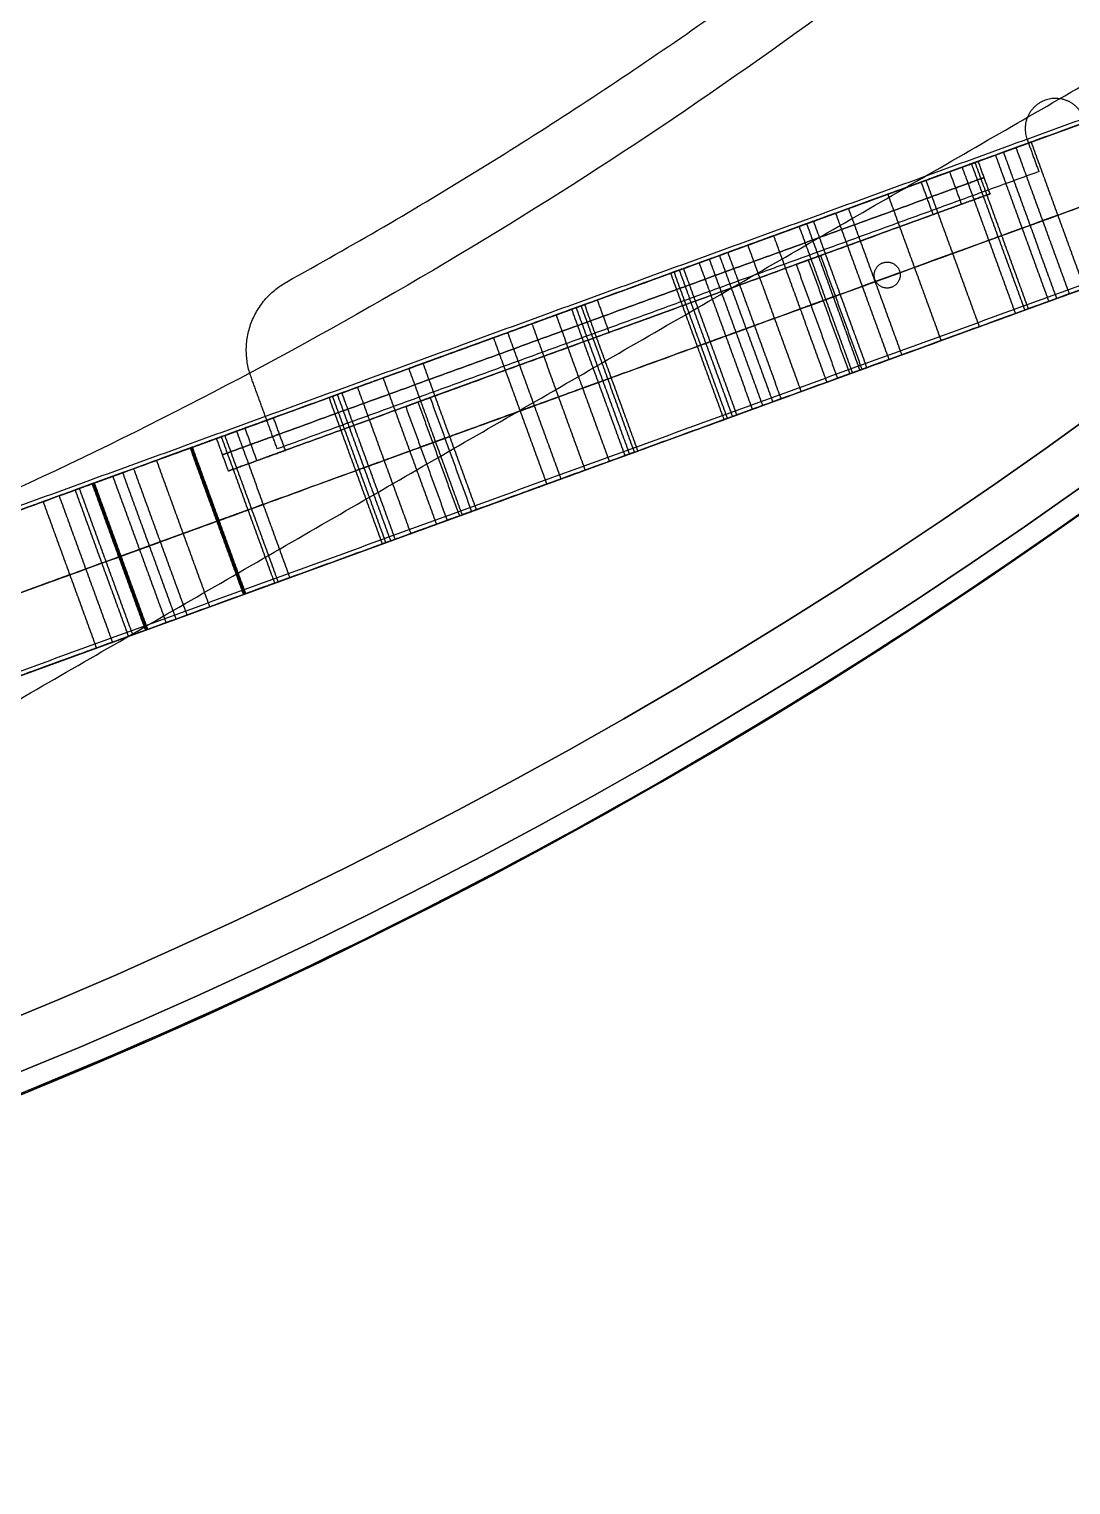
# Model space of a CAD drawing. Header units: millimetres. Extents: x -610 to 610, y -610 to 610.
# Drawn here: x 230.7 to 351.1, y -610.3 to -442.1 of the extents above; entities that cross this region are included whole.
import ezdxf

# ---------------------------------------------------------------- set-up
doc = ezdxf.new("R2010")
doc.units = ezdxf.units.MM
doc.layers.add('base', color=7, linetype='Continuous', true_color=0xffecbc)

msp = doc.modelspace()

# ---------------------------------------------------------------- linework, layer by layer
at = {"layer": 'base'}
for p, q in [((-25.71, -590.63, 122.97), (352.29, -453.05, 122.97)), ((341.72, -461.15, 221.97), (322.13, -468.28, 221.97)), ((-19.56, -607.54, 122.97), (358.44, -469.96, 122.97)), ((319.31, -469.31, 221.97), (277.02, -484.7, 221.97)), ((297.72, -477.17, 230.97), (297.72, -477.17, 212.97)), ((274.2, -485.73, 221.97), (253.72, -493.18, 221.97))]:
    msp.add_line(p, q, dxfattribs=at)
at = {"layer": 'base', "extrusion": (0, 0, -1)}
for centre, radius in [((0, 0, 3.53), 610), ((0, 0, 4.53), 610), ((0, 0, -2.48), 607.51), ((0, 0, 10.54), 607.51), ((0, 0, -4.97), 601.5), ((0, 0, 13.03), 601.5)]:
    msp.add_circle(centre, radius, dxfattribs=at)
at = {"layer": 'base'}
for centre, radius in [((0, 0, 249.47), 610), ((0, 0, 250.47), 610), ((0, 0, 243.46), 607.51), ((0, 0, 256.48), 607.51), ((0, 0, 240.97), 601.5), ((0, 0, 258.97), 601.5)]:
    msp.add_circle(centre, radius, dxfattribs=at)
for points, weights, degree, knots in [([(-495.2, -356.2, -4.03), (-851.4, 139, -4.03), (-356.2, 495.2, -4.03), (139, 851.4, -4.03), (495.2, 356.2, -4.03), (851.4, -139, -4.03), (356.2, -495.2, -4.03), (-139, -851.4, -4.03), (-495.2, -356.2, -4.03)], [1, 0.707106781187, 1, 0.707106781187, 1, 0.707106781187, 1, 0.707106781187, 1], 2, [0, 0, 0, 958.185759, 958.185759, 1916.371519, 1916.371519, 2874.557278, 2874.557278, 3832.743037, 3832.743037, 3832.743037]), ([(-610, 0, 249.97), (-610, -610, 249.97), (0, -610, 249.97), (610, -610, 249.97), (610, 0, 249.97), (610, 610, 249.97), (0, 610, 249.97), (-610, 610, 249.97), (-610, 0, 249.97)], [1, 0.707106781187, 1, 0.707106781187, 1, 0.707106781187, 1, 0.707106781187, 1], 2, [0, 0, 0, 958.185759, 958.185759, 1916.371519, 1916.371519, 2874.557278, 2874.557278, 3832.743037, 3832.743037, 3832.743037]), ([(32.65, -544.76, 240.97), (-510.36, -577.3, 240.97), (-544.65, -34.4, 240.97), (-578.93, 508.51, 240.97), (-36.14, 544.54, 240.97), (506.65, 580.56, 240.97), (544.42, 37.89, 240.97), (582.18, -504.79, 240.97), (39.63, -544.29, 240.97)], [1, 0.708239625255, 1, 0.708239625255, 1, 0.708239625255, 1, 0.708239625255, 1], 2, [654.018286, 654.018286, 654.018286, 1509.504571, 1509.504571, 2364.990855, 2364.990855, 3220.47714, 3220.47714, 4075.963425, 4075.963425, 4075.963425]), ([(32.65, -544.76, 244.97), (-510.36, -577.3, 244.97), (-544.65, -34.4, 244.97), (-578.93, 508.51, 244.97), (-36.14, 544.54, 244.97), (506.65, 580.56, 244.97), (544.42, 37.89, 244.97), (582.18, -504.79, 244.97), (39.63, -544.29, 244.97)], [1, 0.708239625255, 1, 0.708239625255, 1, 0.708239625255, 1, 0.708239625255, 1], 2, [654.018286, 654.018286, 654.018286, 1509.504571, 1509.504571, 2364.990855, 2364.990855, 3220.47714, 3220.47714, 4075.963425, 4075.963425, 4075.963425]), ([(32.65, -544.76, 242.97), (-510.36, -577.3, 242.97), (-544.65, -34.4, 242.97), (-578.93, 508.51, 242.97), (-36.14, 544.54, 242.97), (506.65, 580.56, 242.97), (544.42, 37.89, 242.97), (582.18, -504.79, 242.97), (39.63, -544.29, 242.97)], [1, 0.708239625255, 1, 0.708239625255, 1, 0.708239625255, 1, 0.708239625255, 1], 2, [654.018286, 654.018286, 654.018286, 1509.504571, 1509.504571, 2364.990855, 2364.990855, 3220.47714, 3220.47714, 4075.963425, 4075.963425, 4075.963425]), ([(352.56, -452.44, 230.97), (351.37, -449.15, 230.97), (348.08, -450.34, 230.97), (344.79, -451.54, 230.97), (345.98, -454.83, 230.97)], [1, 0.707106781187, 1, 0.707106781187, 1], 2, [-806.994805, -806.994805, -806.994805, -801.497018, -801.497018, -795.99923, -795.99923, -795.99923]), ([(352.56, -452.44, 212.97), (351.37, -449.15, 212.97), (348.08, -450.34, 212.97), (344.79, -451.54, 212.97), (345.98, -454.83, 212.97)], [1, 0.707106781187, 1, 0.707106781187, 1], 2, [-806.994805, -806.994805, -806.994805, -801.497018, -801.497018, -795.99923, -795.99923, -795.99923]), ([(352.56, -452.44, 221.97), (351.37, -449.15, 221.97), (348.08, -450.34, 221.97), (344.79, -451.54, 221.97), (345.98, -454.83, 221.97)], [1, 0.707106781187, 1, 0.707106781187, 1], 2, [-806.994805, -806.994805, -806.994805, -801.497018, -801.497018, -795.99923, -795.99923, -795.99923]), ([(343.25, -456.34, 196.57), (344.84, -455.76, 196.57), (346.09, -455.31, 195.51), (346.45, -455.17, 193.87), (346.82, -455.04, 192.22), (346.14, -455.29, 190.69), (344.71, -455.8, 189.93)], [1, 0.855896171082, 0.855896171082, 1, 0.855896171082, 0.855896171082, 1], 3, [1556.805097, 1556.805097, 1556.805097, 1556.805097, 1561.494842, 1561.494842, 1561.494842, 1566.184588, 1566.184588, 1566.184588, 1566.184588]), ([(340.35, -457.39, 212.97), (340.35, -457.39, 209.47), (337.06, -458.59, 209.47), (333.77, -459.79, 209.47), (333.77, -459.79, 212.97)], [1, 0.707106781187, 1, 0.707106781187, 1], 2, [516.55399, 516.55399, 516.55399, 522.051778, 522.051778, 527.549565, 527.549565, 527.549565]), ([(333.77, -459.79, 230.97), (333.77, -459.79, 234.47), (337.06, -458.59, 234.47), (340.35, -457.39, 234.47), (340.35, -457.39, 230.97)], [1, 0.707106781187, 1, 0.707106781187, 1], 2, [726.828773, 726.828773, 726.828773, 732.32656, 732.32656, 737.824347, 737.824347, 737.824347]), ([(341.03, -459.27, 212.97), (341.03, -459.27, 209.47), (337.75, -460.47, 209.47), (334.46, -461.67, 209.47), (334.46, -461.67, 212.97)], [1, 0.707106781187, 1, 0.707106781187, 1], 2, [516.55399, 516.55399, 516.55399, 522.051778, 522.051778, 527.549565, 527.549565, 527.549565]), ([(334.46, -461.67, 230.97), (334.46, -461.67, 234.47), (337.75, -460.47, 234.47), (341.03, -459.27, 234.47), (341.03, -459.27, 230.97)], [1, 0.707106781187, 1, 0.707106781187, 1], 2, [726.828773, 726.828773, 726.828773, 732.32656, 732.32656, 737.824347, 737.824347, 737.824347]), ([(341.72, -461.15, 212.97), (341.72, -461.15, 209.47), (338.43, -462.35, 209.47), (335.14, -463.55, 209.47), (335.14, -463.55, 212.97)], [1, 0.707106781187, 1, 0.707106781187, 1], 2, [516.55399, 516.55399, 516.55399, 522.051778, 522.051778, 527.549565, 527.549565, 527.549565]), ([(335.14, -463.55, 230.97), (335.14, -463.55, 234.47), (338.43, -462.35, 234.47), (341.72, -461.15, 234.47), (341.72, -461.15, 230.97)], [1, 0.707106781187, 1, 0.707106781187, 1], 2, [726.828773, 726.828773, 726.828773, 732.32656, 732.32656, 737.824347, 737.824347, 737.824347]), ([(346.33, -464.8, 196.57), (347.92, -464.22, 196.57), (349.17, -463.76, 195.51), (349.53, -463.63, 193.87), (349.89, -463.5, 192.22), (349.22, -463.74, 190.69), (347.79, -464.26, 189.93)], [1, 0.855896171082, 0.855896171082, 1, 0.855896171082, 0.855896171082, 1], 3, [1556.805097, 1556.805097, 1556.805097, 1556.805097, 1561.494842, 1561.494842, 1561.494842, 1566.184588, 1566.184588, 1566.184588, 1566.184588]), ([(319.31, -469.31, 221.97), (319.31, -469.31, 220.47), (320.72, -468.8, 220.47), (322.13, -468.28, 220.47), (322.13, -468.28, 221.97), (322.13, -468.28, 223.47), (320.72, -468.8, 223.47), (319.31, -469.31, 223.47), (319.31, -469.31, 221.97)], [1, 0.707106781187, 1, 0.707106781187, 1, 0.707106781187, 1, 0.707106781187, 1], 2, [-2394.876475, -2394.876475, -2394.876475, -2392.520281, -2392.520281, -2390.164086, -2390.164086, -2387.807892, -2387.807892, -2385.451697, -2385.451697, -2385.451697]), ([(328.42, -471.06, -13.03), (328.93, -472.47, -13.03), (330.34, -471.95, -13.03), (331.75, -471.44, -13.03), (331.24, -470.03, -13.03), (330.72, -468.62, -13.03), (329.31, -469.13, -13.03), (327.9, -469.65, -13.03), (328.42, -471.06, -13.03)], [1, 0.707106781187, 1, 0.707106781187, 1, 0.707106781187, 1, 0.707106781187, 1], 2, [3964.689929, 3964.689929, 3964.689929, 3967.046123, 3967.046123, 3969.402318, 3969.402318, 3971.758512, 3971.758512, 3974.114707, 3974.114707, 3974.114707]), ([(328.42, -471.06, 0.97), (328.93, -472.47, 0.97), (330.34, -471.95, 0.97), (331.75, -471.44, 0.97), (331.24, -470.03, 0.97), (330.72, -468.62, 0.97), (329.31, -469.13, 0.97), (327.9, -469.65, 0.97), (328.42, -471.06, 0.97)], [1, 0.707106781187, 1, 0.707106781187, 1, 0.707106781187, 1, 0.707106781187, 1], 2, [3964.689929, 3964.689929, 3964.689929, 3967.046123, 3967.046123, 3969.402318, 3969.402318, 3971.758512, 3971.758512, 3974.114707, 3974.114707, 3974.114707]), ([(328.42, -471.06, -4.03), (328.93, -472.47, -4.03), (330.34, -471.95, -4.03), (331.75, -471.44, -4.03), (331.24, -470.03, -4.03), (330.72, -468.62, -4.03), (329.31, -469.13, -4.03), (327.9, -469.65, -4.03), (328.42, -471.06, -4.03)], [1, 0.707106781187, 1, 0.707106781187, 1, 0.707106781187, 1, 0.707106781187, 1], 2, [3964.689929, 3964.689929, 3964.689929, 3967.046123, 3967.046123, 3969.402318, 3969.402318, 3971.758512, 3971.758512, 3974.114707, 3974.114707, 3974.114707]), ([(349.41, -473.25, 196.57), (351, -472.67, 196.57), (352.24, -472.22, 195.51), (352.61, -472.09, 193.87), (352.97, -471.95, 192.22), (352.3, -472.2, 190.69), (350.87, -472.72, 189.93)], [1, 0.855896171082, 0.855896171082, 1, 0.855896171082, 0.855896171082, 1], 3, [1556.805097, 1556.805097, 1556.805097, 1556.805097, 1561.494842, 1561.494842, 1561.494842, 1566.184588, 1566.184588, 1566.184588, 1566.184588]), ([(321.02, -474.01, 221.97), (321.02, -474.01, 223.47), (322.43, -473.49, 223.47), (323.84, -472.98, 223.47), (323.84, -472.98, 221.97), (323.84, -472.98, 220.47), (322.43, -473.49, 220.47), (321.02, -474.01, 220.47), (321.02, -474.01, 221.97)], [1, 0.707106781187, 1, 0.707106781187, 1, 0.707106781187, 1, 0.707106781187, 1], 2, [2385.451697, 2385.451697, 2385.451697, 2387.807892, 2387.807892, 2390.164086, 2390.164086, 2392.520281, 2392.520281, 2394.876475, 2394.876475, 2394.876475]), ([(293.37, -474.49, 149.62), (287.65, -476.57, 146.1), (281.93, -478.66, 142.59), (276.2, -480.74, 139.07), (275.7, -480.92, 138.76), (275.14, -481.13, 138.6), (274.56, -481.34, 138.6)], [1, 1, 1, 1, 0.977285323406, 0.977285323406, 1], 3, [1609.663962, 1609.663962, 1609.663962, 1609.663962, 1610.640332, 1610.640332, 1610.640332, 1612.472869, 1612.472869, 1612.472869, 1612.472869]), ([(266.82, -484.16, 185.33), (272.66, -482.03, 188.92), (278.5, -479.9, 192.51), (284.34, -477.78, 196.1), (284.84, -477.6, 196.41), (285.4, -477.39, 196.57), (285.98, -477.18, 196.57)], [1, 1, 1, 1, 0.977285464066, 0.977285464066, 1], 3, [1659.639804, 1659.639804, 1659.639804, 1659.639804, 1660.63594, 1660.63594, 1660.63594, 1662.468471, 1662.468471, 1662.468471, 1662.468471]), ([(324.09, -482.46, 221.97), (324.09, -482.46, 223.47), (325.5, -481.95, 223.47), (326.91, -481.44, 223.47), (326.91, -481.44, 221.97), (326.91, -481.44, 220.47), (325.5, -481.95, 220.47), (324.09, -482.46, 220.47), (324.09, -482.46, 221.97)], [1, 0.707106781187, 1, 0.707106781187, 1, 0.707106781187, 1, 0.707106781187, 1], 2, [2385.451697, 2385.451697, 2385.451697, 2387.807892, 2387.807892, 2390.164086, 2390.164086, 2392.520281, 2392.520281, 2394.876475, 2394.876475, 2394.876475]), ([(296.45, -482.95, 149.62), (290.73, -485.03, 146.1), (285, -487.12, 142.59), (279.28, -489.2, 139.07), (278.78, -489.38, 138.76), (278.22, -489.59, 138.6), (277.64, -489.8, 138.6)], [1, 1, 1, 1, 0.977285323406, 0.977285323406, 1], 3, [1609.663962, 1609.663962, 1609.663962, 1609.663962, 1610.640332, 1610.640332, 1610.640332, 1612.472869, 1612.472869, 1612.472869, 1612.472869]), ([(269.9, -492.61, 185.33), (275.74, -490.49, 188.92), (281.58, -488.36, 192.51), (287.42, -486.24, 196.1), (287.92, -486.05, 196.41), (288.48, -485.85, 196.57), (289.06, -485.64, 196.57)], [1, 1, 1, 1, 0.977285464066, 0.977285464066, 1], 3, [1659.639804, 1659.639804, 1659.639804, 1659.639804, 1660.63594, 1660.63594, 1660.63594, 1662.468471, 1662.468471, 1662.468471, 1662.468471]), ([(277.02, -484.7, 221.97), (277.02, -484.7, 223.47), (275.61, -485.21, 223.47), (274.2, -485.73, 223.47), (274.2, -485.73, 221.97), (274.2, -485.73, 220.47), (275.61, -485.21, 220.47), (277.02, -484.7, 220.47), (277.02, -484.7, 221.97)], [1, 0.707106781187, 1, 0.707106781187, 1, 0.707106781187, 1, 0.707106781187, 1], 2, [-2404.301253, -2404.301253, -2404.301253, -2401.945059, -2401.945059, -2399.588864, -2399.588864, -2397.23267, -2397.23267, -2394.876475, -2394.876475, -2394.876475]), ([(258.93, -487.03, 212.97), (258.93, -487.03, 209.47), (255.64, -488.22, 209.47), (252.35, -489.42, 209.47), (252.35, -489.42, 212.97)], [1, 0.707106781187, 1, 0.707106781187, 1], 2, [607.193594, 607.193594, 607.193594, 612.691382, 612.691382, 618.189169, 618.189169, 618.189169]), ([(252.35, -489.42, 230.97), (252.35, -489.42, 234.47), (255.64, -488.22, 234.47), (258.93, -487.03, 234.47), (258.93, -487.03, 230.97)], [1, 0.707106781187, 1, 0.707106781187, 1], 2, [636.189169, 636.189169, 636.189169, 641.686956, 641.686956, 647.184743, 647.184743, 647.184743]), ([(249.51, -490.46, 195.95), (250.54, -490.08, 196.71), (251.79, -489.63, 196.78), (252.9, -489.22, 196.16), (254.01, -488.82, 195.54), (254.66, -488.58, 194.4), (254.66, -488.58, 193.07)], [1, 0.904194111672, 0.904194111672, 1, 0.904194111672, 0.904194111672, 1], 3, [1796.461563, 1796.461563, 1796.461563, 1796.461563, 1800.260818, 1800.260818, 1800.260818, 1804.060074, 1804.060074, 1804.060074, 1804.060074]), ([(259.62, -488.91, 212.97), (259.62, -488.91, 209.47), (256.33, -490.1, 209.47), (253.04, -491.3, 209.47), (253.04, -491.3, 212.97)], [1, 0.707106781187, 1, 0.707106781187, 1], 2, [607.193594, 607.193594, 607.193594, 612.691382, 612.691382, 618.189169, 618.189169, 618.189169]), ([(253.04, -491.3, 230.97), (253.04, -491.3, 234.47), (256.33, -490.1, 234.47), (259.62, -488.91, 234.47), (259.62, -488.91, 230.97)], [1, 0.707106781187, 1, 0.707106781187, 1], 2, [636.189169, 636.189169, 636.189169, 641.686956, 641.686956, 647.184743, 647.184743, 647.184743]), ([(278.73, -489.4, 221.97), (278.73, -489.4, 220.47), (277.32, -489.91, 220.47), (275.91, -490.42, 220.47), (275.91, -490.42, 221.97), (275.91, -490.42, 223.47), (277.32, -489.91, 223.47), (278.73, -489.4, 223.47), (278.73, -489.4, 221.97)], [1, 0.707106781187, 1, 0.707106781187, 1, 0.707106781187, 1, 0.707106781187, 1], 2, [2394.876475, 2394.876475, 2394.876475, 2397.23267, 2397.23267, 2399.588864, 2399.588864, 2401.945059, 2401.945059, 2404.301253, 2404.301253, 2404.301253]), ([(260.3, -490.79, 212.97), (260.3, -490.79, 209.47), (257.01, -491.98, 209.47), (253.72, -493.18, 209.47), (253.72, -493.18, 212.97)], [1, 0.707106781187, 1, 0.707106781187, 1], 2, [607.193594, 607.193594, 607.193594, 612.691382, 612.691382, 618.189169, 618.189169, 618.189169]), ([(253.72, -493.18, 230.97), (253.72, -493.18, 234.47), (257.01, -491.98, 234.47), (260.3, -490.79, 234.47), (260.3, -490.79, 230.97)], [1, 0.707106781187, 1, 0.707106781187, 1], 2, [636.189169, 636.189169, 636.189169, 641.686956, 641.686956, 647.184743, 647.184743, 647.184743]), ([(299.53, -491.41, 149.62), (293.81, -493.49, 146.1), (288.08, -495.57, 142.59), (282.36, -497.66, 139.07), (281.86, -497.84, 138.76), (281.29, -498.04, 138.6), (280.71, -498.25, 138.6)], [1, 1, 1, 1, 0.977285323406, 0.977285323406, 1], 3, [1609.663962, 1609.663962, 1609.663962, 1609.663962, 1610.640332, 1610.640332, 1610.640332, 1612.472869, 1612.472869, 1612.472869, 1612.472869]), ([(238.21, -494.57, 196.57), (239.01, -494.28, 196.57), (239.76, -494.01, 196.27), (240.36, -493.79, 195.71), (241.1, -493.52, 195.04), (241.5, -493.37, 194.1), (241.5, -493.37, 193.07)], [1, 0.958191499078, 0.958191499078, 1, 0.939486608202, 0.939486608202, 1], 3, [1779.071465, 1779.071465, 1779.071465, 1779.071465, 1781.563692, 1781.563692, 1781.563692, 1784.569251, 1784.569251, 1784.569251, 1784.569251]), ([(272.98, -501.07, 185.33), (278.82, -498.94, 188.92), (284.66, -496.82, 192.51), (290.5, -494.69, 196.1), (291, -494.51, 196.41), (291.56, -494.31, 196.57), (292.14, -494.1, 196.57)], [1, 1, 1, 1, 0.977285464066, 0.977285464066, 1], 3, [1659.639804, 1659.639804, 1659.639804, 1659.639804, 1660.63594, 1660.63594, 1660.63594, 1662.468471, 1662.468471, 1662.468471, 1662.468471]), ([(218.9, -501.6, 185.33), (224.76, -499.47, 188.93), (230.62, -497.33, 192.54), (236.48, -495.2, 196.14), (236.93, -495.03, 196.42), (237.44, -494.85, 196.57), (237.96, -494.66, 196.57)], [1, 1, 1, 1, 0.976658867519, 0.976658867519, 1], 3, [1777.788717, 1777.788717, 1777.788717, 1777.788717, 1778.788717, 1778.788717, 1778.788717, 1779.030416, 1779.030416, 1779.030416, 1779.030416]), ([(232.31, -496.72, 140.12), (229.4, -497.78, 138.24), (225.99, -499.02, 138.07), (222.92, -500.14, 139.64), (219.84, -501.25, 141.22), (217.85, -501.98, 144.17), (217.41, -502.14, 147.77)], [1, 0.919341741165, 0.919341741165, 1, 0.919341741165, 0.919341741165, 1], 3, [1721.078293, 1721.078293, 1721.078293, 1721.078293, 1731.515572, 1731.515572, 1731.515572, 1741.952851, 1741.952851, 1741.952851, 1741.952851]), ([(252.59, -498.91, 195.95), (253.62, -498.54, 196.71), (254.87, -498.08, 196.78), (255.98, -497.68, 196.16), (257.09, -497.28, 195.54), (257.73, -497.04, 194.4), (257.73, -497.04, 193.07)], [1, 0.904194111672, 0.904194111672, 1, 0.904194111672, 0.904194111672, 1], 3, [1796.461563, 1796.461563, 1796.461563, 1796.461563, 1800.260818, 1800.260818, 1800.260818, 1804.060074, 1804.060074, 1804.060074, 1804.060074]), ([(281.81, -497.86, 221.97), (281.81, -497.86, 220.47), (280.4, -498.37, 220.47), (278.99, -498.88, 220.47), (278.99, -498.88, 221.97), (278.99, -498.88, 223.47), (280.4, -498.37, 223.47), (281.81, -497.86, 223.47), (281.81, -497.86, 221.97)], [1, 0.707106781187, 1, 0.707106781187, 1, 0.707106781187, 1, 0.707106781187, 1], 2, [2394.876475, 2394.876475, 2394.876475, 2397.23267, 2397.23267, 2399.588864, 2399.588864, 2401.945059, 2401.945059, 2404.301253, 2404.301253, 2404.301253]), ([(241.29, -503.03, 196.57), (242.09, -502.74, 196.57), (242.83, -502.46, 196.27), (243.44, -502.24, 195.71), (244.17, -501.98, 195.04), (244.58, -501.83, 194.1), (244.58, -501.83, 193.07)], [1, 0.958191499078, 0.958191499078, 1, 0.939486608202, 0.939486608202, 1], 3, [1779.071465, 1779.071465, 1779.071465, 1779.071465, 1781.563692, 1781.563692, 1781.563692, 1784.569251, 1784.569251, 1784.569251, 1784.569251]), ([(221.97, -510.06, 185.33), (227.84, -507.92, 188.93), (233.7, -505.79, 192.54), (239.56, -503.65, 196.14), (240.01, -503.49, 196.42), (240.52, -503.31, 196.57), (241.04, -503.12, 196.57)], [1, 1, 1, 1, 0.976658867519, 0.976658867519, 1], 3, [1777.788717, 1777.788717, 1777.788717, 1777.788717, 1778.788717, 1778.788717, 1778.788717, 1779.030416, 1779.030416, 1779.030416, 1779.030416]), ([(235.39, -505.17, 140.12), (232.47, -506.23, 138.24), (229.07, -507.47, 138.07), (225.99, -508.59, 139.64), (222.92, -509.71, 141.22), (220.93, -510.44, 144.17), (220.49, -510.6, 147.77)], [1, 0.919341741165, 0.919341741165, 1, 0.919341741165, 0.919341741165, 1], 3, [1721.078293, 1721.078293, 1721.078293, 1721.078293, 1731.515572, 1731.515572, 1731.515572, 1741.952851, 1741.952851, 1741.952851, 1741.952851]), ([(255.67, -507.37, 195.95), (256.7, -506.99, 196.71), (257.95, -506.54, 196.78), (259.06, -506.14, 196.16), (260.17, -505.73, 195.54), (260.81, -505.5, 194.4), (260.81, -505.5, 193.07)], [1, 0.904194111672, 0.904194111672, 1, 0.904194111672, 0.904194111672, 1], 3, [1796.461563, 1796.461563, 1796.461563, 1796.461563, 1800.260818, 1800.260818, 1800.260818, 1804.060074, 1804.060074, 1804.060074, 1804.060074]), ([(244.37, -511.48, 196.57), (245.17, -511.19, 196.57), (245.91, -510.92, 196.27), (246.52, -510.7, 195.71), (247.25, -510.43, 195.04), (247.66, -510.29, 194.1), (247.66, -510.29, 193.07)], [1, 0.958191499078, 0.958191499078, 1, 0.939486608202, 0.939486608202, 1], 3, [1779.071465, 1779.071465, 1779.071465, 1779.071465, 1781.563692, 1781.563692, 1781.563692, 1784.569251, 1784.569251, 1784.569251, 1784.569251]), ([(225.05, -518.51, 185.33), (230.91, -516.38, 188.93), (236.78, -514.25, 192.54), (242.64, -512.11, 196.14), (243.09, -511.95, 196.42), (243.59, -511.76, 196.57), (244.12, -511.57, 196.57)], [1, 1, 1, 1, 0.976658867519, 0.976658867519, 1], 3, [1777.788717, 1777.788717, 1777.788717, 1777.788717, 1778.788717, 1778.788717, 1778.788717, 1779.030416, 1779.030416, 1779.030416, 1779.030416]), ([(238.47, -513.63, 140.12), (235.55, -514.69, 138.24), (232.14, -515.93, 138.07), (229.07, -517.05, 139.64), (226, -518.17, 141.22), (224, -518.89, 144.17), (223.57, -519.05, 147.77)], [1, 0.919341741165, 0.919341741165, 1, 0.919341741165, 0.919341741165, 1], 3, [1721.078293, 1721.078293, 1721.078293, 1721.078293, 1731.515572, 1731.515572, 1731.515572, 1741.952851, 1741.952851, 1741.952851, 1741.952851])]:
    msp.add_rational_spline(points, weights, degree=degree, knots=knots, dxfattribs=at)
for points, weights, degree in [([(260.43, -471.35, 230.97), (352.72, -420.35, 230.97), (418.96, -338.33, 230.97)], [1, 0.981366959849, 1], 2), ([(260.43, -471.35, 212.97), (352.72, -420.35, 212.97), (418.96, -338.33, 212.97)], [1, 0.981366959849, 1], 2), ([(260.43, -471.35, 221.97), (352.72, -420.35, 221.97), (418.96, -338.33, 221.97)], [1, 0.981366959849, 1], 2), ([(321.31, -464.32, 139.07), (320.8, -464.51, 138.76), (320.24, -464.71, 138.6), (319.66, -464.92, 138.6)], [1, 0.977285323406, 0.977285323406, 1], 3), ([(313.73, -467.08, 138.6), (311.81, -467.78, 138.6), (310.44, -468.28, 140.05), (310.44, -468.28, 142.1)], [1, 0.804737854124, 0.804737854124, 1], 3), ([(308.09, -469.13, 178.89), (306.2, -469.82, 178.89), (304.85, -470.31, 180.29), (304.81, -470.33, 182.3)], [1, 0.810420122244, 0.810420122244, 1], 3), ([(256.33, -482.3, 230.97), (253.7, -475.07, 230.97), (260.43, -471.35, 230.97)], [1, 0.75996447698, 1], 2), ([(256.33, -482.3, 212.97), (253.7, -475.07, 212.97), (260.43, -471.35, 212.97)], [1, 0.75996447698, 1], 2), ([(256.33, -482.3, 221.97), (253.7, -475.07, 221.97), (260.43, -471.35, 221.97)], [1, 0.75996447698, 1], 2), ([(291.57, -475.15, 196.57), (293.49, -474.45, 196.57), (294.86, -473.95, 195.12), (294.86, -473.95, 193.07)], [1, 0.804737854124, 0.804737854124, 1], 3), ([(324.39, -472.78, 139.07), (323.88, -472.96, 138.76), (323.32, -473.17, 138.6), (322.74, -473.38, 138.6)], [1, 0.977285323406, 0.977285323406, 1], 3), ([(316.81, -475.54, 138.6), (314.88, -476.24, 138.6), (313.52, -476.74, 140.05), (313.52, -476.74, 142.1)], [1, 0.804737854124, 0.804737854124, 1], 3), ([(311.17, -477.59, 178.89), (309.28, -478.28, 178.89), (307.93, -478.77, 180.29), (307.88, -478.79, 182.3)], [1, 0.810420122244, 0.810420122244, 1], 3), ([(294.64, -483.61, 196.57), (296.57, -482.9, 196.57), (297.93, -482.41, 195.12), (297.93, -482.41, 193.07)], [1, 0.804737854124, 0.804737854124, 1], 3), ([(327.46, -481.24, 139.07), (326.96, -481.42, 138.76), (326.4, -481.63, 138.6), (325.82, -481.84, 138.6)], [1, 0.977285323406, 0.977285323406, 1], 3), ([(268.63, -483.5, 138.6), (266.7, -484.2, 138.6), (265.34, -484.7, 140.05), (265.34, -484.7, 142.1)], [1, 0.804737854124, 0.804737854124, 1], 3), ([(319.89, -484, 138.6), (317.96, -484.7, 138.6), (316.6, -485.19, 140.05), (316.6, -485.19, 142.1)], [1, 0.804737854124, 0.804737854124, 1], 3), ([(314.25, -486.05, 178.89), (312.36, -486.74, 178.89), (311.01, -487.23, 180.29), (310.96, -487.24, 182.3)], [1, 0.810420122244, 0.810420122244, 1], 3), ([(254.66, -488.58, 159.95), (254.67, -488.58, 156.01), (252.79, -489.26, 152.61), (249.54, -490.44, 150.7)], [1, 0.906450249511, 0.906450249511, 1], 3), ([(249.3, -490.53, 195.81), (249.37, -490.51, 195.86), (249.44, -490.48, 195.9), (249.51, -490.46, 195.95)], [1, 0.999510994362, 0.999510994362, 1], 3), ([(297.72, -492.06, 196.57), (299.65, -491.36, 196.57), (301.01, -490.87, 195.12), (301.01, -490.87, 193.07)], [1, 0.804737854124, 0.804737854124, 1], 3), ([(271.71, -491.96, 138.6), (269.78, -492.66, 138.6), (268.42, -493.15, 140.05), (268.42, -493.15, 142.1)], [1, 0.804737854124, 0.804737854124, 1], 3), ([(257.73, -497.04, 159.95), (257.75, -497.03, 156.01), (255.87, -497.72, 152.61), (252.62, -498.9, 150.7)], [1, 0.906450249511, 0.906450249511, 1], 3), ([(252.37, -498.99, 195.81), (252.45, -498.96, 195.86), (252.52, -498.94, 195.9), (252.59, -498.91, 195.95)], [1, 0.999510994362, 0.999510994362, 1], 3), ([(274.78, -500.41, 138.6), (272.86, -501.11, 138.6), (271.5, -501.61, 140.05), (271.5, -501.61, 142.1)], [1, 0.804737854124, 0.804737854124, 1], 3), ([(260.81, -505.5, 159.95), (260.83, -505.49, 156.01), (258.95, -506.18, 152.61), (255.7, -507.36, 150.7)], [1, 0.906450249511, 0.906450249511, 1], 3), ([(255.45, -507.45, 195.81), (255.53, -507.42, 195.86), (255.6, -507.4, 195.9), (255.67, -507.37, 195.95)], [1, 0.999510994362, 0.999510994362, 1], 3)]:
    msp.add_rational_spline(points, weights, degree=degree, dxfattribs=at)
for points, degree in [([(106.57, -590.57, 240.97), (282.37, -489.07, 240.97), (458.17, -387.57, 240.97)], 2), ([(106.57, -590.57, 244.97), (282.37, -489.07, 244.97), (458.17, -387.57, 244.97)], 2), ([(106.57, -590.57, 242.97), (282.37, -489.07, 242.97), (458.17, -387.57, 242.97)], 2), ([(0, -580.76, 4.97), (186.65, -512.82, 4.97), (373.3, -444.89, 4.97)], 2), ([(0, -580.76, 0.97), (186.65, -512.82, 0.97), (373.3, -444.89, 0.97)], 2), ([(0, -580.76, 2.97), (186.65, -512.82, 2.97), (373.3, -444.89, 2.97)], 2), ([(9.75, -577.72, 0.97), (186.93, -513.23, 0.97), (364.11, -448.75, 0.97)], 2), ([(348.08, -450.34, 230.97), (348.08, -450.34, 221.97), (348.08, -450.34, 212.97)], 2), ([(352.29, -453.05, 244.97), (168.14, -520.07, 244.97), (-16.01, -587.1, 244.97)], 2), ([(344.71, -455.8, 189.93), (343.13, -456.38, 188.96), (341.55, -456.96, 187.98), (339.96, -457.53, 187.01)], 3), ([(344.71, -455.8, 189.93), (347.79, -464.26, 189.93), (350.87, -472.72, 189.93)], 2), ([(345.98, -454.83, 230.97), (345.98, -454.83, 221.97), (345.98, -454.83, 212.97)], 2), ([(345.98, -454.83, 230.97), (346.67, -456.71, 230.97), (347.35, -458.59, 230.97)], 2), ([(345.98, -454.83, 212.97), (346.67, -456.71, 212.97), (347.35, -458.59, 212.97)], 2), ([(345.98, -454.83, 221.97), (346.67, -456.71, 221.97), (347.35, -458.59, 221.97)], 2), ([(346.45, -455.17, 193.87), (349.53, -463.63, 193.87), (352.61, -472.09, 193.87)], 2), ([(12.83, -586.18, 0.97), (190.01, -521.69, 0.97), (367.19, -457.2, 0.97)], 2), ([(325.35, -462.85, 196.57), (331.32, -460.68, 196.57), (337.28, -458.51, 196.57), (343.25, -456.34, 196.57)], 3), ([(341.72, -461.15, 212.97), (341.03, -459.27, 212.97), (340.35, -457.39, 212.97)], 2), ([(341.72, -461.15, 230.97), (341.03, -459.27, 230.97), (340.35, -457.39, 230.97)], 2), ([(340.35, -457.39, 230.97), (340.35, -457.39, 221.97), (340.35, -457.39, 212.97)], 2), ([(341.72, -461.15, 221.97), (341.03, -459.27, 221.97), (340.35, -457.39, 221.97)], 2), ([(342.34, -456.67, 188.47), (345.42, -465.13, 188.47), (348.49, -473.58, 188.47)], 2), ([(343.25, -456.34, 196.57), (346.33, -464.8, 196.57), (349.41, -473.25, 196.57)], 2), ([(346.67, -456.71, 230.97), (346.67, -456.71, 221.97), (346.67, -456.71, 212.97)], 2), ([(347.35, -458.59, 230.97), (303.35, -474.6, 230.97), (259.36, -490.62, 230.97)], 2), ([(347.35, -458.59, 212.97), (303.35, -474.6, 212.97), (259.36, -490.62, 212.97)], 2), ([(347.35, -458.59, 221.97), (303.35, -474.6, 221.97), (259.36, -490.62, 221.97)], 2), ([(338.48, -458.07, 149.62), (332.76, -460.16, 146.1), (327.03, -462.24, 142.59), (321.31, -464.32, 139.07)], 3), ([(338.43, -462.35, 209.47), (337.75, -460.47, 209.47), (337.06, -458.59, 209.47)], 2), ([(338.43, -462.35, 234.47), (337.75, -460.47, 234.47), (337.06, -458.59, 234.47)], 2), ([(339.96, -457.53, 152.35), (339.96, -457.53, 151.22), (339.4, -457.74, 150.18), (338.48, -458.07, 149.62)], 3), ([(338.48, -458.07, 149.62), (341.56, -466.53, 149.62), (344.64, -474.99, 149.62)], 2), ([(339.56, -457.68, 150.77), (342.64, -466.14, 150.77), (345.72, -474.59, 150.77)], 2), ([(339.96, -457.53, 187.01), (343.04, -465.99, 187.01), (346.12, -474.45, 187.01)], 2), ([(339.96, -457.53, 187.01), (339.96, -457.53, 175.46), (339.96, -457.53, 163.9), (339.96, -457.53, 152.35)], 3), ([(339.96, -457.53, 152.35), (343.04, -465.99, 152.35), (346.12, -474.45, 152.35)], 2), ([(339.96, -457.53, 169.68), (343.04, -465.99, 169.68), (346.12, -474.45, 169.68)], 2), ([(347.35, -458.59, 230.97), (347.35, -458.59, 221.97), (347.35, -458.59, 212.97)], 2), ([(383.56, -460.31, 4.97), (192.81, -529.74, 4.97), (2.05, -599.17, 4.97)], 2), ([(383.56, -460.31, 0.97), (192.81, -529.74, 0.97), (2.05, -599.17, 0.97)], 2), ([(383.56, -460.31, 2.97), (192.81, -529.74, 2.97), (2.05, -599.17, 2.97)], 2), ([(333.77, -459.79, 212.97), (296.35, -473.41, 212.97), (258.93, -487.03, 212.97)], 2), ([(258.93, -487.03, 230.97), (296.35, -473.41, 230.97), (333.77, -459.79, 230.97)], 2), ([(335.14, -463.55, 212.97), (334.46, -461.67, 212.97), (333.77, -459.79, 212.97)], 2), ([(335.14, -463.55, 230.97), (334.46, -461.67, 230.97), (333.77, -459.79, 230.97)], 2), ([(334.3, -459.6, 196.57), (337.38, -468.05, 196.57), (340.46, -476.51, 196.57)], 2), ([(341.03, -459.27, 230.97), (341.03, -459.27, 221.97), (341.03, -459.27, 212.97)], 2), ([(355.37, -461.51, 244.97), (171.22, -528.53, 244.97), (-12.93, -595.55, 244.97)], 2), ([(334.46, -461.67, 212.97), (297.04, -475.29, 212.97), (259.62, -488.91, 212.97)], 2), ([(259.62, -488.91, 230.97), (297.04, -475.29, 230.97), (334.46, -461.67, 230.97)], 2), ([(329.89, -461.2, 144.34), (332.97, -469.66, 144.34), (336.05, -478.11, 144.34)], 2), ([(341.72, -461.15, 230.97), (341.72, -461.15, 221.97), (341.72, -461.15, 212.97)], 2), ([(335.14, -463.55, 212.97), (297.72, -477.17, 212.97), (260.3, -490.79, 212.97)], 2), ([(260.3, -490.79, 230.97), (297.72, -477.17, 230.97), (335.14, -463.55, 230.97)], 2), ([(323.87, -463.39, 196.14), (326.95, -471.85, 196.14), (330.03, -480.3, 196.14)], 2), ([(325.35, -462.85, 196.57), (328.43, -471.31, 196.57), (331.51, -479.77, 196.57)], 2), ([(15.9, -594.64, 0.97), (193.09, -530.15, 0.97), (370.27, -465.66, 0.97)], 2), ([(319.66, -464.92, 138.6), (317.69, -465.64, 138.6), (315.71, -466.36, 138.6), (313.73, -467.08, 138.6)], 3), ([(319.66, -464.92, 138.6), (322.74, -473.38, 138.6), (325.82, -481.84, 138.6)], 2), ([(320.51, -464.61, 138.72), (323.59, -473.07, 138.72), (326.67, -481.53, 138.72)], 2), ([(321.31, -464.32, 139.07), (324.39, -472.78, 139.07), (327.46, -481.24, 139.07)], 2), ([(328.43, -471.31, 196.57), (334.4, -469.14, 196.57), (340.36, -466.97, 196.57), (346.33, -464.8, 196.57)], 3), ([(347.79, -464.26, 189.93), (346.21, -464.84, 188.96), (344.62, -465.42, 187.98), (343.04, -465.99, 187.01)], 3), ([(313.73, -467.08, 138.6), (316.81, -475.54, 138.6), (319.89, -484, 138.6)], 2), ([(316.7, -466, 138.6), (319.78, -474.46, 138.6), (322.85, -482.92, 138.6)], 2), ([(341.56, -466.53, 149.62), (335.83, -468.61, 146.1), (330.11, -470.7, 142.59), (324.39, -472.78, 139.07)], 3), ([(343.04, -465.99, 152.35), (343.04, -465.99, 151.22), (342.47, -466.2, 150.18), (341.56, -466.53, 149.62)], 3), ([(343.04, -465.99, 187.01), (343.04, -465.99, 175.46), (343.04, -465.99, 163.9), (343.04, -465.99, 152.35)], 3), ([(310.44, -468.28, 178.89), (309.66, -468.56, 178.89), (308.88, -468.85, 178.89), (308.09, -469.13, 178.89)], 3), ([(308.09, -469.13, 178.89), (311.17, -477.59, 178.89), (314.25, -486.05, 178.89)], 2), ([(309.27, -468.71, 178.89), (312.35, -477.16, 178.89), (315.43, -485.62, 178.89)], 2), ([(310.44, -468.28, 142.1), (313.52, -476.74, 142.1), (316.6, -485.19, 142.1)], 2), ([(310.44, -468.28, 142.1), (310.44, -468.28, 154.36), (310.44, -468.28, 166.62), (310.44, -468.28, 178.89)], 3), ([(310.44, -468.28, 178.89), (313.52, -476.74, 178.89), (316.6, -485.19, 178.89)], 2), ([(310.44, -468.28, 160.49), (313.52, -476.74, 160.49), (316.6, -485.19, 160.49)], 2), ([(311.41, -467.93, 139.63), (314.49, -476.38, 139.63), (317.56, -484.84, 139.63)], 2), ([(320.72, -468.8, 223.47), (323.11, -475.37, 223.47), (325.5, -481.95, 223.47)], 2), ([(320.72, -468.8, 220.47), (323.11, -475.37, 220.47), (325.5, -481.95, 220.47)], 2), ([(322.13, -468.28, 221.97), (324.52, -474.86, 221.97), (326.91, -481.44, 221.97)], 2), ([(329.31, -469.13, 0.97), (329.31, -469.13, -6.03), (329.31, -469.13, -13.03)], 2), ([(358.44, -469.96, 244.97), (174.3, -536.99, 244.97), (-9.85, -604.01, 244.97)], 2), ([(304.81, -470.33, 182.6), (304.81, -470.33, 183.73), (305.37, -470.12, 184.77), (306.29, -469.79, 185.33)], 3), ([(304.81, -470.33, 182.3), (307.88, -478.79, 182.3), (310.96, -487.24, 182.3)], 2), ([(304.81, -470.33, 182.3), (304.81, -470.33, 182.4), (304.81, -470.33, 182.5), (304.81, -470.33, 182.6)], 3), ([(304.81, -470.33, 182.6), (307.88, -478.79, 182.6), (310.96, -487.24, 182.6)], 2), ([(304.81, -470.33, 182.45), (307.88, -478.79, 182.45), (310.96, -487.24, 182.45)], 2), ([(305.2, -470.19, 184.18), (308.28, -478.64, 184.18), (311.36, -487.1, 184.18)], 2), ([(305.8, -469.97, 179.88), (308.87, -478.43, 179.88), (311.95, -486.88, 179.88)], 2), ([(306.29, -469.79, 185.33), (309.37, -478.25, 185.33), (312.44, -486.71, 185.33)], 2), ([(319.31, -469.31, 221.97), (321.7, -475.89, 221.97), (324.09, -482.46, 221.97)], 2), ([(331.24, -470.03, 0.97), (331.24, -470.03, -6.03), (331.24, -470.03, -13.03)], 2), ([(260.43, -471.35, 230.97), (260.43, -471.35, 221.97), (260.43, -471.35, 212.97)], 2), ([(328.42, -471.06, 0.97), (328.42, -471.06, -6.03), (328.42, -471.06, -13.03)], 2), ([(330.34, -471.95, 0.97), (330.34, -471.95, -6.03), (330.34, -471.95, -13.03)], 2), ([(294.86, -473.95, 152.35), (294.86, -473.95, 151.22), (294.29, -474.16, 150.18), (293.37, -474.49, 149.62)], 3), ([(293.89, -474.3, 195.54), (296.97, -482.76, 195.54), (300.05, -491.22, 195.54)], 2), ([(294.46, -474.1, 150.77), (297.54, -482.55, 150.77), (300.61, -491.01, 150.77)], 2), ([(294.86, -473.95, 152.35), (297.93, -482.41, 152.35), (301.01, -490.87, 152.35)], 2), ([(294.86, -473.95, 193.07), (297.93, -482.41, 193.07), (301.01, -490.87, 193.07)], 2), ([(294.86, -473.95, 193.07), (294.86, -473.95, 179.49), (294.86, -473.95, 165.92), (294.86, -473.95, 152.35)], 3), ([(294.86, -473.95, 172.71), (297.93, -482.41, 172.71), (301.01, -490.87, 172.71)], 2), ([(297.72, -477.17, 212.97), (297.04, -475.29, 212.97), (296.35, -473.41, 212.97)], 2), ([(297.72, -477.17, 230.97), (297.04, -475.29, 230.97), (296.35, -473.41, 230.97)], 2), ([(322.74, -473.38, 138.6), (320.76, -474.1, 138.6), (318.79, -474.82, 138.6), (316.81, -475.54, 138.6)], 3), ([(331.51, -479.77, 196.57), (337.47, -477.6, 196.57), (343.44, -475.42, 196.57), (349.41, -473.25, 196.57)], 3), ([(350.87, -472.72, 189.93), (349.29, -473.3, 188.96), (347.7, -473.87, 187.98), (346.12, -474.45, 187.01)], 3), ([(285.98, -477.18, 196.57), (287.84, -476.5, 196.57), (289.71, -475.83, 196.57), (291.57, -475.15, 196.57)], 3), ([(291.57, -475.15, 196.57), (294.64, -483.61, 196.57), (297.72, -492.06, 196.57)], 2), ([(293.37, -474.49, 149.62), (296.45, -482.95, 149.62), (299.53, -491.41, 149.62)], 2), ([(303.35, -474.6, 230.97), (303.35, -474.6, 221.97), (303.35, -474.6, 212.97)], 2), ([(344.64, -474.99, 149.62), (338.91, -477.07, 146.1), (333.19, -479.16, 142.59), (327.46, -481.24, 139.07)], 3), ([(346.12, -474.45, 152.35), (346.12, -474.45, 151.22), (345.55, -474.65, 150.18), (344.64, -474.99, 149.62)], 3), ([(346.12, -474.45, 187.01), (346.12, -474.45, 175.46), (346.12, -474.45, 163.9), (346.12, -474.45, 152.35)], 3), ([(256.36, -476.07, 230.97), (256.36, -476.07, 221.97), (256.36, -476.07, 212.97)], 2), ([(285.98, -477.18, 196.57), (289.06, -485.64, 196.57), (292.14, -494.1, 196.57)], 2), ([(288.78, -476.16, 196.57), (291.85, -484.62, 196.57), (294.93, -493.08, 196.57)], 2), ([(313.52, -476.74, 178.89), (312.74, -477.02, 178.89), (311.96, -477.31, 178.89), (311.17, -477.59, 178.89)], 3), ([(313.52, -476.74, 142.1), (313.52, -476.74, 154.36), (313.52, -476.74, 166.62), (313.52, -476.74, 178.89)], 3), ([(284.34, -477.78, 196.1), (287.42, -486.24, 196.1), (290.5, -494.69, 196.1)], 2), ([(307.88, -478.79, 182.6), (307.88, -478.79, 183.73), (308.45, -478.58, 184.77), (309.37, -478.25, 185.33)], 3), ([(307.88, -478.79, 182.3), (307.88, -478.79, 182.4), (307.88, -478.79, 182.5), (307.88, -478.79, 182.6)], 3), ([(276.2, -480.74, 139.07), (279.28, -489.2, 139.07), (282.36, -497.66, 139.07)], 2), ([(259.36, -490.62, 230.97), (257.84, -486.46, 230.97), (256.33, -482.3, 230.97)], 2), ([(256.33, -482.3, 230.97), (256.33, -482.3, 221.97), (256.33, -482.3, 212.97)], 2), ([(259.36, -490.62, 212.97), (257.84, -486.46, 212.97), (256.33, -482.3, 212.97)], 2), ([(259.36, -490.62, 221.97), (257.84, -486.46, 221.97), (256.33, -482.3, 221.97)], 2), ([(274.56, -481.34, 138.6), (272.58, -482.06, 138.6), (270.6, -482.78, 138.6), (268.63, -483.5, 138.6)], 3), ([(271.59, -482.42, 138.6), (274.67, -490.88, 138.6), (277.75, -499.33, 138.6)], 2), ([(274.56, -481.34, 138.6), (277.64, -489.8, 138.6), (280.71, -498.25, 138.6)], 2), ([(297.93, -482.41, 152.35), (297.93, -482.41, 151.22), (297.37, -482.61, 150.18), (296.45, -482.95, 149.62)], 3), ([(297.93, -482.41, 193.07), (297.93, -482.41, 179.49), (297.93, -482.41, 165.92), (297.93, -482.41, 152.35)], 3), ([(325.82, -481.84, 138.6), (323.84, -482.56, 138.6), (321.87, -483.28, 138.6), (319.89, -484, 138.6)], 3), ([(265.34, -484.7, 182.6), (265.34, -484.7, 183.73), (265.9, -484.49, 184.77), (266.82, -484.16, 185.33)], 3), ([(266.3, -484.34, 139.63), (269.38, -492.8, 139.63), (272.46, -501.26, 139.63)], 2), ([(266.82, -484.16, 185.33), (269.9, -492.61, 185.33), (272.98, -501.07, 185.33)], 2), ([(268.63, -483.5, 138.6), (271.71, -491.96, 138.6), (274.78, -500.41, 138.6)], 2), ([(289.06, -485.64, 196.57), (290.92, -484.96, 196.57), (292.78, -484.28, 196.57), (294.64, -483.61, 196.57)], 3), ([(265.34, -484.7, 142.1), (268.42, -493.15, 142.1), (271.5, -501.61, 142.1)], 2), ([(265.34, -484.7, 142.1), (265.34, -484.7, 155.6), (265.34, -484.7, 169.1), (265.34, -484.7, 182.6)], 3), ([(265.34, -484.7, 182.6), (268.42, -493.15, 182.6), (271.5, -501.61, 182.6)], 2), ([(265.34, -484.7, 162.35), (268.42, -493.15, 162.35), (271.5, -501.61, 162.35)], 2), ([(265.74, -484.55, 184.18), (268.81, -493.01, 184.18), (271.89, -501.47, 184.18)], 2), ([(274.2, -485.73, 221.97), (276.6, -492.3, 221.97), (278.99, -498.88, 221.97)], 2), ([(275.61, -485.21, 220.47), (278, -491.79, 220.47), (280.4, -498.37, 220.47)], 2), ([(275.61, -485.21, 223.47), (278, -491.79, 223.47), (280.4, -498.37, 223.47)], 2), ([(277.02, -484.7, 221.97), (279.41, -491.28, 221.97), (281.81, -497.86, 221.97)], 2), ([(316.6, -485.19, 178.89), (315.82, -485.48, 178.89), (315.03, -485.76, 178.89), (314.25, -486.05, 178.89)], 3), ([(316.6, -485.19, 142.1), (316.6, -485.19, 154.36), (316.6, -485.19, 166.62), (316.6, -485.19, 178.89)], 3), ([(257.84, -486.46, 230.97), (257.84, -486.46, 221.97), (257.84, -486.46, 212.97)], 2), ([(260.3, -490.79, 212.97), (259.62, -488.91, 212.97), (258.93, -487.03, 212.97)], 2), ([(260.3, -490.79, 230.97), (259.62, -488.91, 230.97), (258.93, -487.03, 230.97)], 2), ([(310.96, -487.24, 182.6), (310.96, -487.24, 183.73), (311.53, -487.04, 184.77), (312.44, -486.71, 185.33)], 3), ([(310.96, -487.24, 182.3), (310.96, -487.24, 182.4), (310.96, -487.24, 182.5), (310.96, -487.24, 182.6)], 3), ([(253.72, -493.18, 212.97), (253.04, -491.3, 212.97), (252.35, -489.42, 212.97)], 2), ([(253.72, -493.18, 230.97), (253.04, -491.3, 230.97), (252.35, -489.42, 230.97)], 2), ([(252.35, -489.42, 212.97), (252.35, -489.42, 221.97), (252.35, -489.42, 230.97)], 2), ([(253.72, -493.18, 221.97), (253.04, -491.3, 221.97), (252.35, -489.42, 221.97)], 2), ([(252.9, -489.22, 196.16), (255.98, -497.68, 196.16), (259.06, -506.14, 196.16)], 2), ([(253.29, -489.08, 154.58), (256.37, -497.54, 154.58), (259.45, -505.99, 154.58)], 2), ([(254.66, -488.58, 159.95), (257.73, -497.04, 159.95), (260.81, -505.5, 159.95)], 2), ([(254.66, -488.58, 193.07), (257.73, -497.04, 193.07), (260.81, -505.5, 193.07)], 2), ([(254.66, -488.58, 161.45), (257.73, -497.04, 161.45), (260.81, -505.5, 161.45)], 2), ([(257.01, -491.98, 209.47), (256.33, -490.1, 209.47), (255.64, -488.22, 209.47)], 2), ([(257.01, -491.98, 234.47), (256.33, -490.1, 234.47), (255.64, -488.22, 234.47)], 2), ([(282.37, -489.07, 240.97), (282.37, -489.07, 242.97), (282.37, -489.07, 244.97)], 2), ([(249.54, -490.44, 150.7), (245.03, -492.09, 147.93), (240.52, -493.73, 145.16), (236, -495.37, 142.39)], 3), ([(241.5, -493.37, 191.02), (244.1, -492.43, 192.62), (246.7, -491.48, 194.21), (249.3, -490.53, 195.81)], 3), ([(249.3, -490.53, 195.81), (252.37, -498.99, 195.81), (255.45, -507.45, 195.81)], 2), ([(249.4, -490.49, 195.88), (252.48, -498.95, 195.88), (255.56, -507.41, 195.88)], 2), ([(249.51, -490.46, 195.95), (252.59, -498.91, 195.95), (255.67, -507.37, 195.95)], 2), ([(249.54, -490.44, 150.7), (252.62, -498.9, 150.7), (255.7, -507.36, 150.7)], 2), ([(259.36, -490.62, 230.97), (259.36, -490.62, 221.97), (259.36, -490.62, 212.97)], 2), ([(277.64, -489.8, 138.6), (275.66, -490.52, 138.6), (273.68, -491.24, 138.6), (271.71, -491.96, 138.6)], 3), ([(301.01, -490.87, 152.35), (301.01, -490.87, 151.22), (300.45, -491.07, 150.18), (299.53, -491.41, 149.62)], 3), ([(301.01, -490.87, 193.07), (301.01, -490.87, 179.49), (301.01, -490.87, 165.92), (301.01, -490.87, 152.35)], 3), ([(245.4, -491.95, 193.42), (248.48, -500.41, 193.42), (251.55, -508.87, 193.42)], 2), ([(253.04, -491.3, 212.97), (253.04, -491.3, 221.97), (253.04, -491.3, 230.97)], 2), ([(268.42, -493.15, 182.6), (268.42, -493.15, 183.73), (268.98, -492.95, 184.77), (269.9, -492.61, 185.33)], 3), ([(292.14, -494.1, 196.57), (294, -493.42, 196.57), (295.86, -492.74, 196.57), (297.72, -492.06, 196.57)], 3), ([(240.36, -493.79, 195.71), (243.44, -502.24, 195.71), (246.52, -510.7, 195.71)], 2), ([(241.5, -493.37, 193.07), (244.58, -501.83, 193.07), (247.66, -510.29, 193.07)], 2), ([(241.5, -493.37, 193.07), (241.5, -493.37, 192.38), (241.5, -493.37, 191.7), (241.5, -493.37, 191.02)], 3), ([(241.5, -493.37, 191.02), (244.58, -501.83, 191.02), (247.66, -510.29, 191.02)], 2), ([(241.5, -493.37, 192.04), (244.58, -501.83, 192.04), (247.66, -510.29, 192.04)], 2), ([(242.77, -492.91, 146.55), (245.85, -501.37, 146.55), (248.93, -509.82, 146.55)], 2), ([(253.72, -493.18, 212.97), (253.72, -493.18, 221.97), (253.72, -493.18, 230.97)], 2), ([(268.42, -493.15, 142.1), (268.42, -493.15, 155.6), (268.42, -493.15, 169.1), (268.42, -493.15, 182.6)], 3), ([(236, -495.37, 142.39), (234.77, -495.82, 141.63), (233.54, -496.27, 140.87), (232.31, -496.72, 140.12)], 3), ([(234.16, -496.04, 141.25), (237.24, -504.5, 141.25), (240.31, -512.96, 141.25)], 2), ([(236, -495.37, 142.39), (239.08, -503.83, 142.39), (242.16, -512.29, 142.39)], 2), ([(236.48, -495.2, 196.14), (239.56, -503.65, 196.14), (242.64, -512.11, 196.14)], 2), ([(237.96, -494.66, 196.57), (238.04, -494.63, 196.57), (238.13, -494.6, 196.57), (238.21, -494.57, 196.57)], 3), ([(237.96, -494.66, 196.57), (241.04, -503.12, 196.57), (244.12, -511.57, 196.57)], 2), ([(238.09, -494.61, 196.57), (241.16, -503.07, 196.57), (244.24, -511.53, 196.57)], 2), ([(238.21, -494.57, 196.57), (241.29, -503.03, 196.57), (244.37, -511.48, 196.57)], 2), ([(232.31, -496.72, 140.12), (235.39, -505.17, 140.12), (238.47, -513.63, 140.12)], 2), ([(252.62, -498.9, 150.7), (248.11, -500.54, 147.93), (243.59, -502.19, 145.16), (239.08, -503.83, 142.39)], 3), ([(244.58, -501.83, 191.02), (247.18, -500.88, 192.62), (249.78, -499.94, 194.21), (252.37, -498.99, 195.81)], 3), ([(280.71, -498.25, 138.6), (278.74, -498.97, 138.6), (276.76, -499.69, 138.6), (274.78, -500.41, 138.6)], 3), ([(271.5, -501.61, 182.6), (271.5, -501.61, 183.73), (272.06, -501.4, 184.77), (272.98, -501.07, 185.33)], 3), ([(244.58, -501.83, 193.07), (244.58, -501.83, 192.38), (244.58, -501.83, 191.7), (244.58, -501.83, 191.02)], 3), ([(271.5, -501.61, 142.1), (271.5, -501.61, 155.6), (271.5, -501.61, 169.1), (271.5, -501.61, 182.6)], 3), ([(239.08, -503.83, 142.39), (237.85, -504.28, 141.63), (236.62, -504.72, 140.87), (235.39, -505.17, 140.12)], 3), ([(241.04, -503.12, 196.57), (241.12, -503.09, 196.57), (241.21, -503.06, 196.57), (241.29, -503.03, 196.57)], 3), ([(255.7, -507.36, 150.7), (251.19, -509, 147.93), (246.67, -510.64, 145.16), (242.16, -512.29, 142.39)], 3), ([(247.66, -510.29, 191.02), (250.26, -509.34, 192.62), (252.85, -508.39, 194.21), (255.45, -507.45, 195.81)], 3), ([(247.66, -510.29, 193.07), (247.66, -510.29, 192.38), (247.66, -510.29, 191.7), (247.66, -510.29, 191.02)], 3), ([(242.16, -512.29, 142.39), (240.93, -512.73, 141.63), (239.7, -513.18, 140.87), (238.47, -513.63, 140.12)], 3), ([(244.12, -511.57, 196.57), (244.2, -511.54, 196.57), (244.28, -511.51, 196.57), (244.37, -511.48, 196.57)], 3)]:
    msp.add_open_spline(points, degree=degree, dxfattribs=at)
for points, knots in [([(306.29, -469.79, 185.33), (312.15, -467.66, 188.93), (318.01, -465.52, 192.54), (323.87, -463.39, 196.14), (324.35, -463.22, 196.43), (324.86, -463.03, 196.57), (325.35, -462.85, 196.57)], [1536.516757, 1536.516757, 1536.516757, 1536.516757, 1537.516757, 1537.516757, 1537.516757, 1537.758456, 1537.758456, 1537.758456, 1537.758456]), ([(309.37, -478.25, 185.33), (315.23, -476.11, 188.93), (321.09, -473.98, 192.54), (326.95, -471.85, 196.14), (327.43, -471.67, 196.43), (327.94, -471.49, 196.57), (328.43, -471.31, 196.57)], [1536.516757, 1536.516757, 1536.516757, 1536.516757, 1537.516757, 1537.516757, 1537.516757, 1537.758456, 1537.758456, 1537.758456, 1537.758456]), ([(312.44, -486.71, 185.33), (318.31, -484.57, 188.93), (324.17, -482.44, 192.54), (330.03, -480.3, 196.14), (330.51, -480.13, 196.43), (331.01, -479.95, 196.57), (331.51, -479.77, 196.57)], [1536.516757, 1536.516757, 1536.516757, 1536.516757, 1537.516757, 1537.516757, 1537.516757, 1537.758456, 1537.758456, 1537.758456, 1537.758456]), ([(254.66, -488.58, 193.07), (254.66, -488.58, 182.53), (254.66, -488.58, 171.99), (254.66, -488.58, 161.45), (254.66, -488.58, 160.95), (254.66, -488.58, 160.45), (254.66, -488.58, 159.95)], [1804.060074, 1804.060074, 1804.060074, 1804.060074, 1835.675673, 1835.675673, 1835.675673, 1837.175384, 1837.175384, 1837.175384, 1837.175384]), ([(257.73, -497.04, 193.07), (257.73, -497.04, 182.53), (257.73, -497.04, 171.99), (257.73, -497.04, 161.45), (257.73, -497.04, 160.95), (257.73, -497.04, 160.45), (257.73, -497.04, 159.95)], [1804.060074, 1804.060074, 1804.060074, 1804.060074, 1835.675673, 1835.675673, 1835.675673, 1837.175384, 1837.175384, 1837.175384, 1837.175384]), ([(260.81, -505.5, 193.07), (260.81, -505.5, 182.53), (260.81, -505.5, 171.99), (260.81, -505.5, 161.45), (260.81, -505.5, 160.95), (260.81, -505.5, 160.45), (260.81, -505.5, 159.95)], [1804.060074, 1804.060074, 1804.060074, 1804.060074, 1835.675673, 1835.675673, 1835.675673, 1837.175384, 1837.175384, 1837.175384, 1837.175384])]:
    msp.add_open_spline(points, degree=3, knots=knots, dxfattribs=at)

doc.saveas('drawing.dxf')
